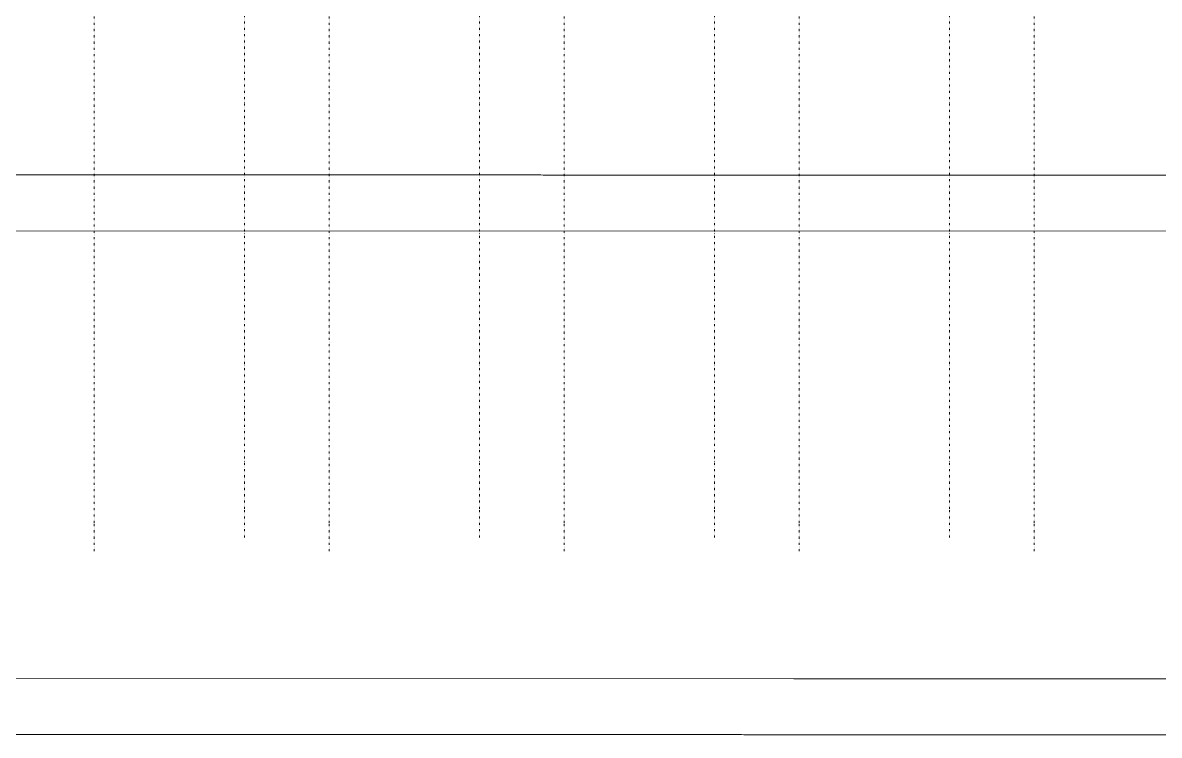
# Model space of a CAD drawing. Extents: x -168053 to 290600, y -560063 to 131745.
# Drawn here: x 65851 to 106476, y -35551 to -10086 of the extents above; entities that cross this region are included whole.
import ezdxf

# ---------------------------------------------------------------- set-up
doc = ezdxf.new("R2010")
doc.units = 0
doc.header["$LTSCALE"] = 250
for name, pattern in [('H12PL1$0$CENTERK4', [0.3582, 0.3333, -0.0083, 0.0083, -0.0083]), ('H12PL1$0$JJP_三點線', [0.9, 0.3, -0.15, 0, -0.15, 0, -0.15, 0, -0.15]), ('H12PL25$0$JJP_三點線', [0.9, 0.3, -0.15, 0, -0.15, 0, -0.15, 0, -0.15])]:
    doc.linetypes.add(name, pattern=pattern)
for name, color, linetype in [('H12PL1$0$L10_14_DOURO', 252, 'Continuous'), ('H12PL1$0$L10_14_SIKICHI', 252, 'Continuous'), ('H12PL1$0$S-GRID', 252, 'Continuous'), ('H12PL25$0$S-GRID', 252, 'Continuous')]:
    doc.layers.add(name, color=color, linetype=linetype)

# ---------------------------------------------------------------- blocks, each defined once
blk = doc.blocks.new('H12PL25')
at = {"layer": 'H12PL25$0$S-GRID', "linetype": 'H12PL25$0$JJP_三點線', "lineweight": 0}
for p, q in [((68400, 128250), (68400, -28000)), ((76800, 128250), (76800, -28000)), ((85200, 128250), (85200, -28000)), ((93600, 128250), (93600, -28000)), ((102000, 128250), (102000, -28000)), ((68400, -28000), (68400, -29000)), ((76800, -28000), (76800, -29000)), ((85200, -28000), (85200, -29000)), ((93600, -28000), (93600, -29000)), ((102000, -28000), (102000, -29000))]:
    blk.add_line(p, q, dxfattribs=at)
blk = doc.blocks.new('H12PL1')
at = {"layer": 'H12PL1$0$L10_14_DOURO', "lineweight": 0}
for p, q in [((263350.86, -18066.2), (-720.36, -18001.66)), ((96439.32, -34025.4), (10639.33, -34004.43)), ((182239.32, -34046.38), (96439.32, -34025.4))]:
    blk.add_line(p, q, dxfattribs=at)
at = {"layer": 'H12PL1$0$L10_14_SIKICHI', "linetype": 'H12PL1$0$CENTERK4', "lineweight": 0}
for p, q in [((263351.35, -16066.2), (-23200, -15996.16)), ((263351.35, -16066.2), (-14000, -15998.41)), ((96438.83, -36025.4), (10638.84, -36004.43)), ((182238.83, -36046.38), (96438.83, -36025.4))]:
    blk.add_line(p, q, dxfattribs=at)
at = {"layer": 'H12PL1$0$S-GRID', "linetype": 'H12PL1$0$JJP_三點線', "lineweight": 0}
for p, q in [((76800, 128250), (76800, -28000)), ((85200, 128250), (85200, -28000)), ((93600, 128250), (93600, -28000)), ((102000, 128250), (102000, -28000)), ((76800, -28000), (76800, -29000)), ((85200, -28000), (85200, -29000)), ((93600, -28000), (93600, -29000)), ((102000, -28000), (102000, -29000))]:
    blk.add_line(p, q, dxfattribs=at)

msp = doc.modelspace()

# ---------------------------------------------------------------- block references
msp.add_blockref('H12PL25', (0, 0))

# ---------------------------------------------------------------- next in the draw order: block references
msp.add_blockref('H12PL1', (-3024, 495))

doc.saveas('drawing.dxf')
